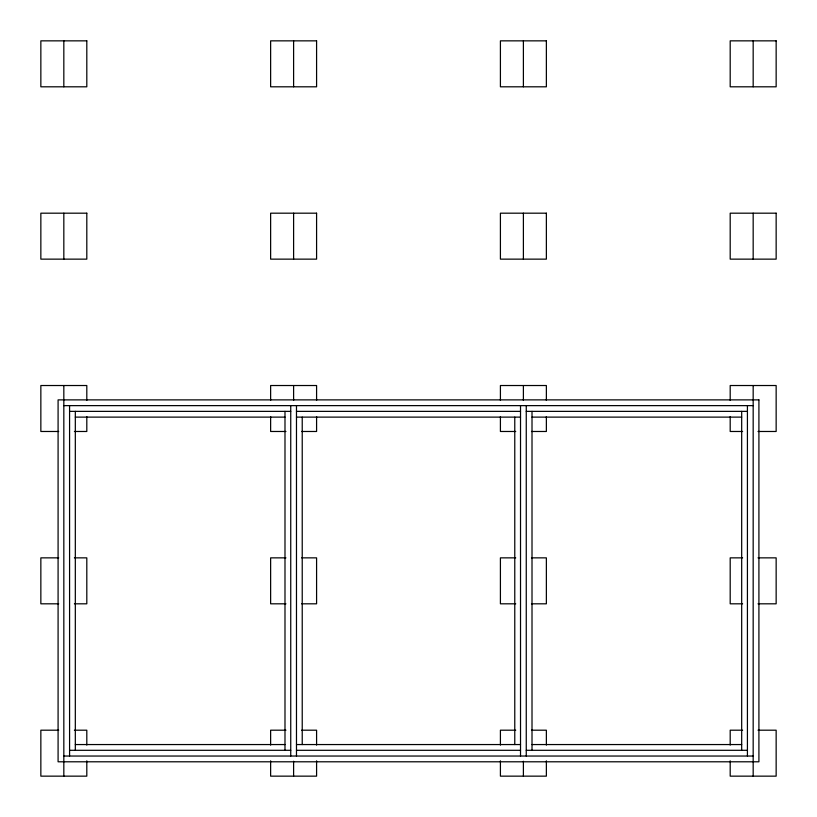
<?xml version="1.0" encoding="UTF-8"?>
<svg xmlns="http://www.w3.org/2000/svg" width="817" height="817" viewBox="0 0 817 817"><rect width="100%" height="100%" fill="white"/><g stroke="black" fill="none" stroke-linecap="round" stroke-linejoin="round"><path stroke-width="1.23" d="M63.828 405.63L753.172 405.63M69.578 411.37L290.74 411.37M296.479 411.37L520.521 411.37M526.26 411.37L747.422 411.37M75.317 417.119L284.99 417.119M296.479 417.119L520.521 417.119M532.01 417.119L741.683 417.119M58.722 431.478L40.85 431.478L40.85 385.522L86.806 385.522L86.806 400.422M74.388 431.478L86.806 431.478L86.806 416.578M285.95 431.478L270.631 431.478L270.631 416.578M301.687 431.478L316.587 431.478L316.587 416.578M515.731 431.478L500.413 431.478L500.413 416.578M531.469 431.478L546.369 431.478L546.369 416.578M742.612 431.478L730.194 431.478L730.194 416.578M758.013 431.478L776.15 431.478L776.15 385.522L730.194 385.522L730.194 400.422M58.722 557.858L40.85 557.858L40.85 603.814L58.722 603.814M74.388 557.858L86.806 557.858L86.806 603.814L74.388 603.814M285.95 557.858L270.631 557.858L270.631 603.814L285.95 603.814M301.687 557.858L316.587 557.858L316.587 603.814L301.687 603.814M515.731 557.858L500.413 557.858L500.413 603.814L515.731 603.814M531.469 557.858L546.369 557.858L546.369 603.814L531.469 603.814M742.612 557.858L730.194 557.858L730.194 603.814L742.612 603.814M758.013 557.858L776.15 557.858L776.15 603.814L758.013 603.814M58.722 730.194L40.85 730.194L40.85 776.15L86.806 776.15L86.806 760.831M74.388 730.194L86.806 730.194L86.806 745.094M285.95 730.194L270.631 730.194L270.631 745.094M301.687 730.194L316.587 730.194L316.587 745.094M515.731 730.194L500.413 730.194L500.413 745.094M531.469 730.194L546.369 730.194L546.369 745.094M742.612 730.194L730.194 730.194L730.194 745.094M758.013 730.194L776.15 730.194L776.15 776.15L730.194 776.15L730.194 760.831M75.317 744.553L284.99 744.553M296.479 744.553L520.521 744.553M532.01 744.553L741.683 744.553M69.578 750.302L290.74 750.302M296.479 750.302L520.521 750.302M526.26 750.302L747.422 750.302M63.828 756.042L753.172 756.042M753.172 40.85L753.172 86.806M753.172 213.186L753.172 259.142M753.172 385.522L753.172 776.15M747.422 405.63L747.422 756.042M741.683 411.37L741.683 750.302M546.369 400.422L546.369 385.522L500.413 385.522L500.413 400.422M546.369 760.831L546.369 776.15L500.413 776.15L500.413 760.831M532.01 411.37L532.01 750.302M526.26 405.63L526.26 756.042M523.391 40.85L523.391 86.806M523.391 213.186L523.391 259.142M523.391 385.522L523.391 400.422M523.391 761.25L523.391 776.15M520.521 405.63L520.521 756.042M514.771 417.119L514.771 744.553M316.587 400.422L316.587 385.522L270.631 385.522L270.631 400.422M316.587 760.831L316.587 776.15L270.631 776.15L270.631 760.831M302.229 417.119L302.229 744.553M296.479 405.63L296.479 756.042M293.609 40.85L293.609 86.806M293.609 213.186L293.609 259.142M293.609 385.522L293.609 400.422M293.609 761.25L293.609 776.15M290.74 405.63L290.74 756.042M284.99 411.37L284.99 750.302M75.317 411.37L75.317 750.302M69.578 405.63L69.578 756.042M63.828 40.85L63.828 86.806M63.828 213.186L63.828 259.142M63.828 385.522L63.828 776.15M86.806 40.85L40.85 40.85L40.85 86.806L86.806 86.806L86.806 40.85M316.587 40.85L270.631 40.85L270.631 86.806L316.587 86.806L316.587 40.85M546.369 40.85L500.413 40.85L500.413 86.806L546.369 86.806L546.369 40.85M776.15 40.85L730.194 40.85L730.194 86.806L776.15 86.806L776.15 40.85M86.806 213.186L40.85 213.186L40.85 259.142L86.806 259.142L86.806 213.186M316.587 213.186L270.631 213.186L270.631 259.142L316.587 259.142L316.587 213.186M546.369 213.186L500.413 213.186L500.413 259.142L546.369 259.142L546.369 213.186M776.15 213.186L730.194 213.186L730.194 259.142L776.15 259.142L776.15 213.186M758.911 399.881L58.089 399.881L58.089 761.791L758.911 761.791L758.911 399.881"/></g></svg>
